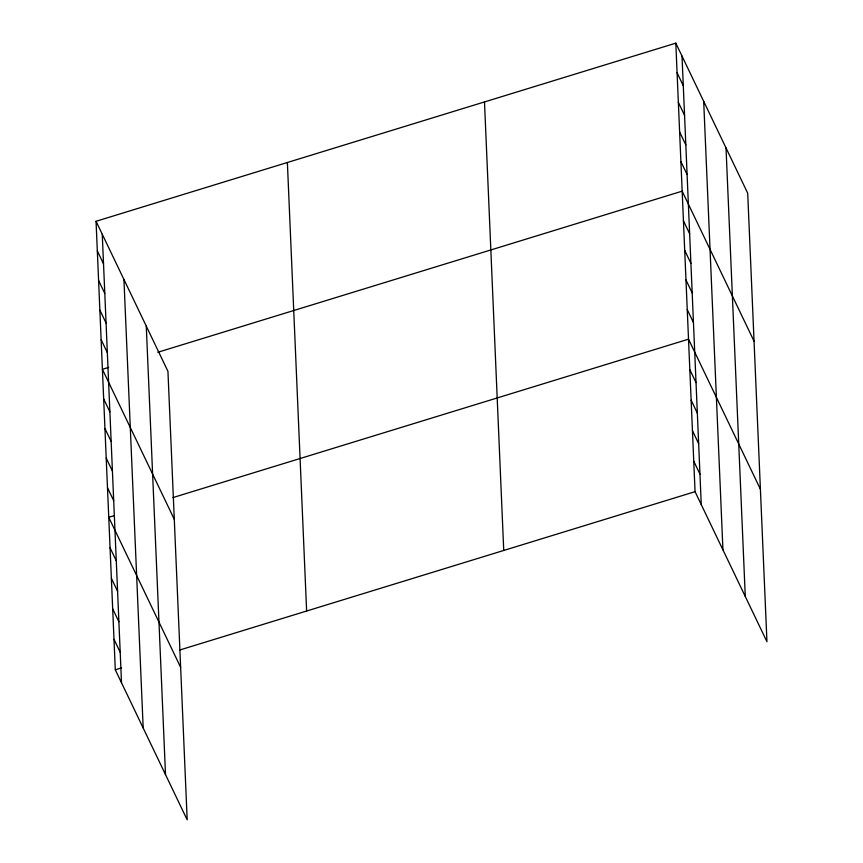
<?xml version="1.0" encoding="UTF-8"?>
<svg xmlns="http://www.w3.org/2000/svg" width="863" height="863" viewBox="0 0 863 863"><rect width="100%" height="100%" fill="white"/><g stroke="black" fill="none" stroke-linecap="round" stroke-linejoin="round"><path stroke-width="1.29" d="M96.052 221.284L167.94 371.327L187.185 819.85L115.297 669.807L96.052 221.284L675.815 43.15L747.703 193.193L766.948 641.716L695.06 491.673L675.815 43.15M108.695 367.368L102.406 369.299L174.294 519.343M157.789 352.287L682.158 191.165L754.046 341.209M113.787 515.761L108.76 517.315L180.647 667.358M172.945 497.584L688.512 339.17L760.4 489.213M115.297 669.807L121.597 667.876M179.493 650.087L695.06 491.673M677.077 72.751L683.291 85.707M678.35 102.352L684.553 115.308M679.623 131.953L685.826 144.908M680.896 161.564L687.099 174.509M683.431 220.766L689.634 233.711M684.704 250.367L690.907 263.312M685.977 279.968L692.18 292.924M687.239 309.569L693.453 322.525M689.828 369.677L696.031 382.622M691.134 400.173L697.336 413.118M692.439 430.669L698.642 443.625M693.744 461.166L699.958 474.121M97.325 250.896L103.528 263.841M98.598 280.497L104.801 293.442M99.86 310.097L106.073 323.042M101.133 339.698L107.336 352.643M103.679 398.9L109.881 411.856M104.941 428.501L111.154 441.457M106.214 458.102L112.417 471.058M107.487 487.714L113.689 500.659M110.065 547.811L116.268 560.767M111.37 578.307L117.584 591.263M112.686 608.814L118.889 621.759M113.992 639.31L120.194 652.255M726.02 147.951L745.276 596.473M703.69 101.338L722.935 549.86M682.018 56.106L701.263 504.618M484.488 101.931L503.733 550.454M287.379 162.503L306.624 611.026M146.268 326.095L165.513 774.607M123.938 279.483L143.182 727.994M102.255 234.24L121.51 682.762"/></g></svg>
